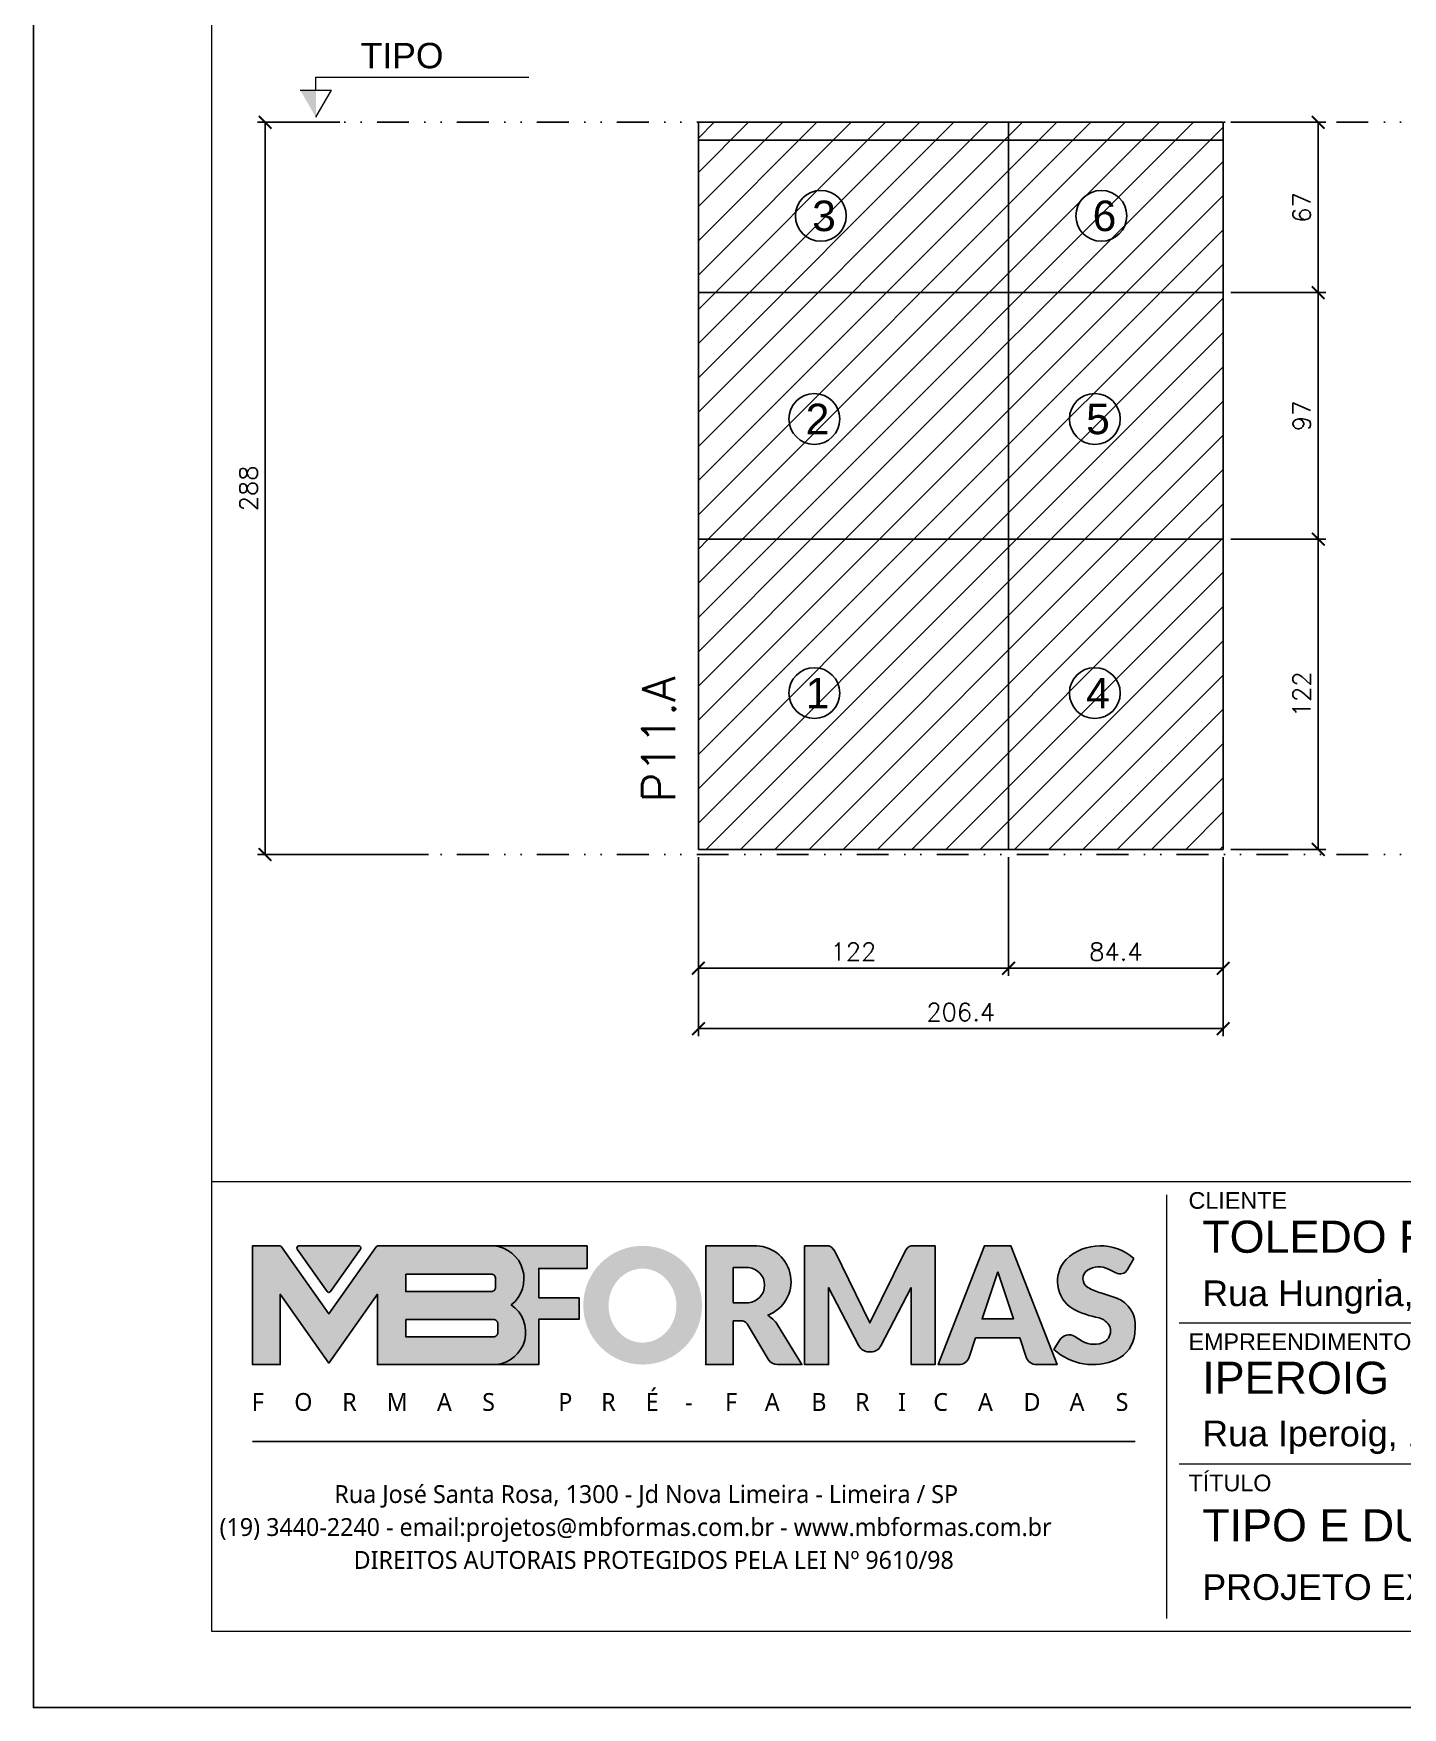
# Model space of a CAD drawing. Extents: x -23436 to 4767, y -3862 to 10024.
# Drawn here: x -19091 to -18553, y 632 to 1291 of the extents above; entities that cross this region are included whole.
import ezdxf
from ezdxf.enums import TextEntityAlignment as Align

# ---------------------------------------------------------------- set-up
doc = ezdxf.new("R2010")
doc.units = 0
doc.header["$PDMODE"] = 2
doc.header["$PDSIZE"] = 10
doc.linetypes.add('DIVIDE2', pattern=[0.625, 0.25, -0.125, 0, -0.125, 0, -0.125])
doc.layers.get('0').update_dxf_attribs({"lineweight": 13})
doc.layers.get('Defpoints').update_dxf_attribs({"lineweight": 13})
for name, color, linetype in [('Cota', 4, 'Continuous'), ('MB Logo', 254, 'Continuous'), ('Nível', 160, 'Continuous'), ('Painéis', 30, 'Continuous'), ('Reaproveitamento', 252, 'Continuous'), ('Romaneio', 10, 'Continuous'), ('Sarr 7x7', 104, 'Continuous'), ('Texto Nível', 251, 'Continuous')]:
    doc.layers.add(name, color=color, linetype=linetype)
for name, color, linetype, lineweight in [('cotas', 4, 'Continuous', 13), ('FOLHA MB', 7, 'Continuous', 13), ('Sarr 2.2x7', 40, 'Continuous', 9), ('Texto Seção', 7, 'Continuous', 15)]:
    doc.layers.add(name, color=color, linetype=linetype, lineweight=lineweight)
doc.layers.add('Laje_Perimetro', color=7, linetype='Continuous', plot=False)
doc.styles.add('ARIAL', font='arial.ttf', dxfattribs={"oblique": 15, "height": 25})
doc.styles.add('MB_C01', font='arial.ttf', dxfattribs={"height": 1.3})
doc.styles.add('MB_C02', font='arial.ttf', dxfattribs={"height": 2})
doc.styles.add('MB_C03', font='arial.ttf', dxfattribs={"height": 2.5})
doc.styles.add('MtXpl_Lucida_Sans_Un', font='l_10646.ttf')
doc.styles.add('REGUA-120', font='ROMANS.shx', dxfattribs={"height": 15})
doc.styles.add('ROMANS', font='romans.shx')
doc.dimstyles.new('Cota Paínel', dxfattribs={"dimtxt": 7, "dimasz": 5, "dimexe": 3, "dimexo": 3, "dimgap": 3, "dimtad": 1, "dimdec": 1, "dimzin": 12, "dimdsep": 46, "dimtxsty": 'ROMANS', "dimblk": 'ARCHTICK', "dimcen": 0, "dimclrd": 4, "dimclre": 4, "dimclrt": 1, "dimadec": 1, "dimazin": 3, "dimtfac": 1, "dimtdec": 1, "dimtmove": 0, "dimatfit": 3, "dimldrblk": 'OBLIQUE', "dimfxl": 0, "dimtolj": 1, "dimtzin": 12, "dimarcsym": 0})
doc.dimstyles.new('PAINEL', dxfattribs={"dimtxt": 7, "dimasz": 5, "dimexe": 3, "dimexo": 3, "dimgap": 3, "dimtad": 1, "dimdec": 1, "dimzin": 12, "dimdsep": 46, "dimtxsty": 'ROMANS', "dimblk": 'ARCHTICK', "dimcen": 0, "dimclrd": 4, "dimclre": 4, "dimclrt": 1, "dimadec": 1, "dimazin": 3, "dimtfac": 1, "dimtdec": 1, "dimtmove": 0, "dimatfit": 3, "dimldrblk": 'OBLIQUE', "dimfxl": 0, "dimtolj": 1, "dimtzin": 12, "dimarcsym": 0})
pattern_1 = [(45, (1642.763, 4601.359), (-6.735192, 6.735192), [])]

# ---------------------------------------------------------------- blocks, each defined once
blk = doc.blocks.new('MB-NOVO')
at = {"layer": 'MB Logo', "linetype": 'Continuous'}
h = blk.add_hatch(color=256, dxfattribs=at)
h.dxf.hatch_style = 1
h.set_gradient(color1=(242, 132, 69), color2=(247, 180, 141), rotation=90, tint=1)
h.paths.add_polyline_path([(-18529.58, 10980.84), (-18475.71, 10980.84, 0.706757), (-18468.67, 11008.01, 0.681802), (-18476.71, 11034.89), (-18529.36, 11034.89, 0.243712), (-18530.18, 11034.46), (-18551.72, 11003.93), (-18573.27, 11034.46, 0.243712), (-18574.09, 11034.89), (-18586.52, 11034.89), (-18586.52, 10980.84), (-18573.87, 10980.84), (-18573.87, 11012.87), (-18551.72, 10981.49), (-18529.58, 11012.87)])
h.paths.add_polyline_path([(-18516.75, 11014.08), (-18516.75, 11021.99), (-18477.79, 11021.99, -0.414214), (-18475.79, 11019.99), (-18475.79, 11016.08, -0.414214), (-18477.79, 11014.08)], flags=16)
h.paths.add_polyline_path([(-18516.75, 11001.39), (-18476.79, 11001.39, -0.414214), (-18474.79, 10999.39), (-18474.79, 10995.48, -0.414214), (-18476.79, 10993.48), (-18516.75, 10993.48)], flags=16)
at = {"layer": 'MB Logo', "true_color": 0x262626}
h = blk.add_hatch(color=250, dxfattribs=at)
h.dxf.hatch_style = 1
h.paths.add_polyline_path([(-18537.31, 11033.31, 0.60809), (-18538.12, 11034.89), (-18565.32, 11034.89, 0.60809), (-18566.14, 11033.31), (-18552.54, 11014.04, 0.518202), (-18550.91, 11014.04)])
h = blk.add_hatch(color=250, dxfattribs=at)
h.dxf.hatch_style = 1
h.paths.add_polyline_path([(-18456.17, 11011.29), (-18456.17, 11024.65), (-18434.21, 11024.65), (-18434.21, 11034.89), (-18476.71, 11034.89, -0.681802), (-18468.67, 11008.01, -0.706757), (-18475.71, 10980.84), (-18456.17, 10980.84), (-18456.17, 11001.45), (-18437.83, 11001.45), (-18437.83, 11011.29)])
h = blk.add_hatch(color=250, dxfattribs=at)
h.dxf.hatch_style = 1
h.paths.add_polyline_path([(-18435.91, 11007.86, 1), (-18381.87, 11007.86, 1)])
edge = h.paths.add_edge_path(flags=16)
edge.add_ellipse((-18408.97, 11007.68), major_axis=(0, 16.84), ratio=0.916255, start_angle=0, end_angle=360)
h = blk.add_hatch(color=250, dxfattribs=at)
h.dxf.hatch_style = 1
h.paths.add_polyline_path([(-18356.97, 11034.89), (-18380.17, 11034.89), (-18380.17, 10980.84), (-18367.64, 10980.84), (-18367.64, 11000.71), (-18363.41, 11000.71, -0.195765), (-18360.9, 10998.88), (-18351.79, 10983.24, 0.261385), (-18347.52, 10980.84), (-18336.38, 10980.84), (-18347.47, 10999, 0.082429), (-18349.61, 11001.48), (-18351.9, 11003.39, 0.81838)])
h.paths.add_polyline_path([(-18360.76, 11009), (-18367.64, 11009), (-18367.64, 11024.98), (-18360.76, 11024.98, -0.92578)], flags=16)
h = blk.add_hatch(color=250, dxfattribs=at)
h.dxf.hatch_style = 1
h.paths.add_polyline_path([(-18286.65, 11015.9), (-18286.65, 10980.84), (-18275.77, 10980.84), (-18275.77, 11034.89), (-18286.65, 11034.89, 0.216647), (-18289.44, 11032.44), (-18305.46, 10999.84), (-18321.61, 11032.7, 0.199908), (-18324.27, 11034.89), (-18335.15, 11034.89), (-18335.15, 10980.84), (-18324.27, 10980.84), (-18324.27, 11015.9), (-18310.42, 10989.3, 0.279644), (-18305.98, 10986.61, 0.340986), (-18300.5, 10989.3)])
h = blk.add_hatch(color=250, dxfattribs=at)
h.dxf.hatch_style = 1
h.paths.add_polyline_path([(-18274.36, 10980.84), (-18264.98, 10980.84, 0.322517), (-18260.24, 10984.26), (-18257.32, 10993), (-18237.21, 10993), (-18234.29, 10984.26, 0.322517), (-18229.55, 10980.84), (-18220.26, 10980.84), (-18241.25, 11034.89), (-18253.37, 11034.89)])
h.paths.add_polyline_path([(-18254.42, 11001.64), (-18247.26, 11023.04), (-18240.11, 11001.64)], flags=16)
h = blk.add_hatch(color=250, dxfattribs=at)
h.dxf.hatch_style = 1
h.paths.add_polyline_path([(-18206.02, 11024.02, -0.247671), (-18196.88, 11024.32), (-18193.53, 11022.53, 0.40799), (-18188.16, 11024.11), (-18185.37, 11029.08, 0.392837), (-18216.16, 11028.69, 0.467779), (-18213.26, 11006.32, 0.077523), (-18201.17, 11002.12, -0.214206), (-18196.11, 10997.94, -0.284295), (-18198.17, 10991.44, -0.26924), (-18208.78, 10991.57), (-18212.21, 10993.65, 0.407727), (-18219.02, 10992.06), (-18221.79, 10987.71, 0.296878), (-18193.23, 10983.12, 0.272251), (-18184.86, 10995.28), (-18184.65, 10997.88, 0.348906), (-18193.71, 11011.21), (-18200.42, 11013.47, -0.045018), (-18205.76, 11015.68, -0.618284)])
at = {"layer": 'MB Logo', "linetype": 'Continuous'}
blk.add_line((-18586.52, 10945.86), (-18184.78, 10945.86), dxfattribs=at)
at = {"layer": 'MB Logo', "color": 23, "linetype": 'Continuous', "true_color": 0xf28445}
for points in [[(-18573.27, 11034.46, 0.243712), (-18574.09, 11034.89), (-18586.52, 11034.89), (-18586.52, 10980.84), (-18573.87, 10980.84), (-18573.87, 11012.87), (-18551.72, 10981.49), (-18529.58, 11012.87), (-18529.58, 10980.84), (-18475.71, 10980.84, 0.706757), (-18468.67, 11008.01, 0.681802), (-18476.71, 11034.89), (-18529.36, 11034.89, 0.243712), (-18530.18, 11034.46), (-18551.72, 11003.93)], [(-18516.75, 11021.99), (-18477.79, 11021.99, -0.414214), (-18475.79, 11019.99), (-18475.79, 11016.08, -0.414214), (-18477.79, 11014.08), (-18516.75, 11014.08)], [(-18516.75, 11001.39), (-18476.79, 11001.39, -0.414214), (-18474.79, 10999.39), (-18474.79, 10995.48, -0.414214), (-18476.79, 10993.48), (-18516.75, 10993.48)]]:
    blk.add_lwpolyline(points, format="xyb", close=True, dxfattribs=at)
at = {"layer": 'MB Logo', "color": 250, "true_color": 0x262626}
for points in [[(-18537.31, 11033.31, 0.60809), (-18538.12, 11034.89), (-18565.32, 11034.89, 0.60809), (-18566.14, 11033.31), (-18552.54, 11014.04, 0.518202), (-18550.91, 11014.04)], [(-18437.83, 11011.29), (-18456.17, 11011.29), (-18456.17, 11024.65), (-18434.21, 11024.65), (-18434.21, 11034.89), (-18476.71, 11034.89, -0.681802), (-18468.67, 11008.01, -0.706757), (-18475.71, 10980.84), (-18456.17, 10980.84), (-18456.17, 11001.45), (-18437.83, 11001.45)], [(-18347.52, 10980.84), (-18336.38, 10980.84), (-18347.47, 10999, 0.082429), (-18349.61, 11001.48), (-18351.9, 11003.39, 0.81838), (-18356.97, 11034.89), (-18380.17, 11034.89), (-18380.17, 10980.84), (-18367.64, 10980.84), (-18367.64, 11000.71), (-18363.41, 11000.71, -0.209789), (-18360.79, 10998.69), (-18351.79, 10983.24, 0.261385)], [(-18286.65, 11015.9), (-18286.65, 10980.84), (-18275.77, 10980.84), (-18275.77, 11034.89), (-18286.65, 11034.89, 0.216647), (-18289.44, 11032.44), (-18305.46, 10999.84), (-18321.48, 11032.44, 0.216647), (-18324.27, 11034.89), (-18335.15, 11034.89), (-18335.15, 10980.84), (-18324.27, 10980.84), (-18324.27, 11015.9), (-18310.42, 10989.3, 0.279644), (-18305.98, 10986.61), (-18304.93, 10986.61, 0.279644), (-18300.5, 10989.3)], [(-18264.98, 10980.84, 0.322517), (-18260.24, 10984.26), (-18257.32, 10993), (-18237.21, 10993), (-18234.29, 10984.26, 0.322517), (-18229.55, 10980.84), (-18220.26, 10980.84), (-18241.25, 11034.89), (-18253.37, 11034.89), (-18274.36, 10980.84)], [(-18206.24, 11015.94, -0.549626), (-18206.37, 11023.82, -0.258723), (-18196.88, 11024.32), (-18193.53, 11022.53, 0.40799), (-18188.16, 11024.11), (-18185.37, 11029.08, 0.392837), (-18216.16, 11028.69, 0.467779), (-18213.26, 11006.32, 0.077523), (-18201.17, 11002.12, -0.203897), (-18196.26, 10998.22), (-18196.08, 10997.79, -0.267611), (-18197.99, 10991.6), (-18198.45, 10991.29, -0.261145), (-18208.78, 10991.57), (-18212.21, 10993.65, 0.407727), (-18219.02, 10992.06), (-18221.79, 10987.71, 0.296878), (-18193.23, 10983.12, 0.265963), (-18184.89, 10994.94), (-18184.67, 10997.65, 0.340466), (-18193.12, 11011.01), (-18200.42, 11013.47, -0.049298)], [(-18367.64, 11009), (-18360.76, 11009, 0.92578), (-18360.76, 11024.98), (-18367.64, 11024.98)]]:
    blk.add_lwpolyline(points, format="xyb", close=True, dxfattribs=at)
blk.add_lwpolyline([(-18247.26, 11023.04), (-18254.42, 11001.64), (-18240.11, 11001.64)], close=True, dxfattribs=at)
at = {"layer": 'MB Logo', "color": 250, "true_color": 0x262626, "style": 'MtXpl_Lucida_Sans_Un'}
for s, height, p in [('F', 8.12, (-18586.78, 10959.76)), ('O', 8.12, (-18567.45, 10959.76)), ('R', 8.12, (-18545.63, 10959.76)), ('M', 8.12, (-18525.4, 10959.76)), ('A', 8.12, (-18502.51, 10959.76)), ('S', 8.12, (-18481.92, 10959.76)), ('P', 8.12, (-18447.27, 10959.76)), ('R', 8.12, (-18427.76, 10959.76)), ('É', 8.12, (-18407.52, 10959.76)), ('F', 8.12, (-18371.38, 10959.76)), ('A', 8.12, (-18353.29, 10959.76)), ('B', 8.12, (-18332.1, 10959.76)), ('R', 8.12, (-18312.21, 10959.76)), ('I', 8.12, (-18292.68, 10959.76)), ('C', 8.12, (-18276.61, 10959.76)), ('A', 8.12, (-18256.26, 10959.76)), ('D', 8.12, (-18235.54, 10959.76)), ('A', 8.12, (-18214.57, 10959.76)), ('S', 8.12, (-18193.6, 10959.76)), ('-', 8.12, (-18389.56, 10959.76)), ('DIREITOS AUTORAIS PROTEGIDOS PELA LEI Nº 9610/98', 8.1225, (-18540.43, 10887.84))]:
    blk.add_text(s, height=height, dxfattribs=at).set_placement(p)
at = {"layer": 'MB Logo', "style": 'MtXpl_Lucida_Sans_Un'}
for s, p in [('Rua José Santa Rosa, 1300 - Jd Nova Limeira - Limeira / SP', (-18549.2, 10917.84)), ('(19) 3440-2240 - email:projetos@mbformas.com.br - www.mbformas.com.br', (-18601.47, 10902.84))]:
    blk.add_text(s, height=8.1225, dxfattribs=at).set_placement(p)
blk = doc.blocks.new('A$C169d8357')
at = {"layer": 'FOLHA MB', "color": 1}
for p, q in [((1109.82, 356.72), (70, 356.72)), ((445.65, 351.67), (445.65, 184.99)), ((781.5, 301.16), (450.7, 301.16)), ((938.09, 245.6), (450.7, 245.6))]:
    blk.add_line(p, q, dxfattribs=at)
for points in [[(0, 1199.94), (0, 149.94), (1485.02, 149.94), (1485.02, 1199.94)], [(70, 1169.94), (70, 179.94), (1455.02, 179.94), (1455.02, 1169.94)]]:
    blk.add_lwpolyline(points, close=True, dxfattribs=at)
at = {"layer": 'MB Logo', "xscale": 0.8642040370897565, "yscale": 0.8642040370897565, "zscale": 0.8642040370897565}
blk.add_blockref('MB-NOVO', (16148.65, -9204.85), dxfattribs=at)
at = {"layer": 'FOLHA MB', "color": 6}
for s, height, style, p in [('CLIENTE', 6.566, 'MB_C01', (454.33, 346.12)), ('Rua Hungria, 620-10ºAndar SP /  São Paulo', 10.102, 'MB_C02', (459.73, 307.83)), ('EMPREENDIMENTO E LOCAL', 6.5663, 'MB_C01', (454.33, 290.56)), ('Rua Iperoig, 180-perdizes-SP /  São Paulo', 10.102, 'MB_C02', (459.73, 252.69)), ('TÍTULO', 6.566, 'MB_C01', (454.33, 234.99)), ('PROJETO EXECUTIVO DE PILARES', 10.102, 'MB_C02', (459.73, 192.28))]:
    blk.add_text(s, height=height, dxfattribs=dict(at, style=style)).set_placement(p)
at = {"layer": 'FOLHA MB', "color": 5, "style": 'MB_C03'}
for s, height, p in [('TOLEDO FERRARI', 12.6276, (459.73, 328.83)), ('IPEROIG', 12.628, (459.73, 273.34)), ('TIPO E DUPLEX INF', 12.6276, (459.73, 215.3))]:
    blk.add_text(s, height=height, dxfattribs=at).set_placement(p)
blk = doc.blocks.new('_ArchTick')
at = {"color": 0, "linetype": 'ByBlock', "const_width": 0.15}
blk.add_lwpolyline([(-0.5, -0.5), (0.5, 0.5)], dxfattribs=at)
blk = doc.blocks.new('*D4313')
at = {"layer": 'Cota', "color": 4, "lineweight": -2, "transparency": 16777216}
for p, q in [((-18829.86, 966.82), (-18829.86, 896.31)), ((-18623.46, 966.82), (-18623.46, 896.31)), ((-18829.86, 899.31), (-18623.46, 899.31))]:
    blk.add_line(p, q, dxfattribs=at)
at = {"layer": 'Defpoints', "color": 0, "transparency": 16777216}
for p in [(-18829.86, 969.82), (-18623.46, 969.82), (-18623.46, 899.31)]:
    blk.add_point(p, dxfattribs=at)
at = {"layer": 'Cota', "color": 4, "lineweight": -2, "transparency": 16777216, "xscale": 5, "yscale": 5, "zscale": 5, "rotation": 180}
blk.add_blockref('_ArchTick', (-18829.86, 899.31), dxfattribs=at)
at = {"layer": 'Cota', "color": 4, "lineweight": -2, "transparency": 16777216, "xscale": 5, "yscale": 5, "zscale": 5}
blk.add_blockref('_ArchTick', (-18623.46, 899.31), dxfattribs=at)
at = {"layer": 'Cota', "color": 1, "transparency": 16777216, "insert": (-18726.66, 905.81), "char_height": 7, "attachment_point": 5, "style": 'ROMANS'}
blk.add_mtext('\\A1;206.4', dxfattribs=at)
blk = doc.blocks.new('_OBLIQUE')
at = {"color": 0, "linetype": 'ByBlock', "lineweight": -2}
for p, q in [((0, 0), (-1, 0)), ((-0.5, -0.5), (0.5, 0.5))]:
    blk.add_line(p, q, dxfattribs=at)
blk = doc.blocks.new('*D4314')
at = {"layer": 'Cota', "color": 4, "lineweight": -2, "transparency": 16777216}
for p, q in [((-18620.46, 1091.82), (-18583.04, 1091.82)), ((-18586.04, 969.82), (-18586.04, 1091.82)), ((-18620.46, 969.82), (-18583.04, 969.82))]:
    blk.add_line(p, q, dxfattribs=at)
at = {"layer": 'Defpoints', "color": 0, "transparency": 16777216}
for p in [(-18623.46, 1091.82), (-18586.04, 1091.82), (-18623.46, 969.82)]:
    blk.add_point(p, dxfattribs=at)
at = {"layer": 'Cota', "color": 4, "lineweight": -2, "transparency": 16777216, "xscale": 5, "yscale": 5, "zscale": 5}
for p, rotation in [((-18586.04, 1091.82), 90), ((-18586.04, 969.82), 270)]:
    blk.add_blockref('_ArchTick', p, dxfattribs=dict(at, rotation=rotation))
at = {"layer": 'Cota', "color": 1, "transparency": 16777216, "insert": (-18592.54, 1030.82), "char_height": 7, "attachment_point": 5, "rotation": 90, "style": 'ROMANS'}
blk.add_mtext('\\A1;122', dxfattribs=at)
blk = doc.blocks.new('*D4315')
at = {"layer": 'Cota', "color": 4, "lineweight": -2, "transparency": 16777216}
for p, q in [((-18620.46, 1188.82), (-18583.04, 1188.82)), ((-18586.04, 1091.82), (-18586.04, 1188.82)), ((-18607.96, 1091.82), (-18583.04, 1091.82))]:
    blk.add_line(p, q, dxfattribs=at)
at = {"layer": 'Defpoints', "color": 0, "transparency": 16777216}
for p in [(-18623.46, 1188.82), (-18586.04, 1188.82), (-18610.96, 1091.82)]:
    blk.add_point(p, dxfattribs=at)
at = {"layer": 'Cota', "color": 4, "lineweight": -2, "transparency": 16777216, "xscale": 5, "yscale": 5, "zscale": 5}
for p, rotation in [((-18586.04, 1188.82), 90), ((-18586.04, 1091.82), 270)]:
    blk.add_blockref('_ArchTick', p, dxfattribs=dict(at, rotation=rotation))
at = {"layer": 'Cota', "color": 1, "transparency": 16777216, "insert": (-18592.54, 1140.32), "char_height": 7, "attachment_point": 5, "rotation": 90, "style": 'ROMANS'}
blk.add_mtext('\\A1;97', dxfattribs=at)
blk = doc.blocks.new('*D4316')
at = {"layer": 'Cota', "color": 4, "lineweight": -2, "transparency": 16777216}
for p, q in [((-18620.46, 1255.82), (-18583.04, 1255.82)), ((-18586.04, 1255.82), (-18586.04, 1188.82)), ((-18620.46, 1188.82), (-18583.04, 1188.82))]:
    blk.add_line(p, q, dxfattribs=at)
at = {"layer": 'Defpoints', "color": 0, "transparency": 16777216}
for p in [(-18623.46, 1255.82), (-18623.46, 1188.82), (-18586.04, 1188.82)]:
    blk.add_point(p, dxfattribs=at)
at = {"layer": 'Cota', "color": 4, "lineweight": -2, "transparency": 16777216, "xscale": 5, "yscale": 5, "zscale": 5}
for p, rotation in [((-18586.04, 1255.82), 90), ((-18586.04, 1188.82), 270)]:
    blk.add_blockref('_ArchTick', p, dxfattribs=dict(at, rotation=rotation))
at = {"layer": 'Cota', "color": 1, "transparency": 16777216, "insert": (-18592.54, 1222.32), "char_height": 7, "attachment_point": 5, "rotation": 90, "style": 'ROMANS'}
blk.add_mtext('\\A1;67', dxfattribs=at)
blk = doc.blocks.new('*D4317')
at = {"layer": 'Cota', "color": 4, "lineweight": -2, "transparency": 16777216}
for p, q in [((-18829.86, 966.82), (-18829.86, 920.06)), ((-18707.86, 966.82), (-18707.86, 920.06)), ((-18829.86, 923.06), (-18707.86, 923.06))]:
    blk.add_line(p, q, dxfattribs=at)
at = {"layer": 'Defpoints', "color": 0, "transparency": 16777216}
for p in [(-18829.86, 969.82), (-18707.86, 969.82), (-18707.86, 923.06)]:
    blk.add_point(p, dxfattribs=at)
at = {"layer": 'Cota', "color": 4, "lineweight": -2, "transparency": 16777216, "xscale": 5, "yscale": 5, "zscale": 5, "rotation": 180}
blk.add_blockref('_ArchTick', (-18829.86, 923.06), dxfattribs=at)
at = {"layer": 'Cota', "color": 4, "lineweight": -2, "transparency": 16777216, "xscale": 5, "yscale": 5, "zscale": 5}
blk.add_blockref('_ArchTick', (-18707.86, 923.06), dxfattribs=at)
at = {"layer": 'Cota', "color": 1, "transparency": 16777216, "insert": (-18768.86, 929.56), "char_height": 7, "attachment_point": 5, "style": 'ROMANS'}
blk.add_mtext('\\A1;122', dxfattribs=at)
blk = doc.blocks.new('*D4318')
at = {"layer": 'Cota', "color": 4, "lineweight": -2, "transparency": 16777216}
for p, q in [((-18707.86, 966.82), (-18707.86, 920.06)), ((-18623.46, 966.82), (-18623.46, 920.06)), ((-18707.86, 923.06), (-18623.46, 923.06))]:
    blk.add_line(p, q, dxfattribs=at)
at = {"layer": 'Defpoints', "color": 0, "transparency": 16777216}
for p in [(-18707.86, 969.82), (-18623.46, 969.82), (-18623.46, 923.06)]:
    blk.add_point(p, dxfattribs=at)
at = {"layer": 'Cota', "color": 4, "lineweight": -2, "transparency": 16777216, "xscale": 5, "yscale": 5, "zscale": 5, "rotation": 180}
blk.add_blockref('_ArchTick', (-18707.86, 923.06), dxfattribs=at)
at = {"layer": 'Cota', "color": 4, "lineweight": -2, "transparency": 16777216, "xscale": 5, "yscale": 5, "zscale": 5}
blk.add_blockref('_ArchTick', (-18623.46, 923.06), dxfattribs=at)
at = {"layer": 'Cota', "color": 1, "transparency": 16777216, "insert": (-18665.66, 929.56), "char_height": 7, "attachment_point": 5, "style": 'ROMANS'}
blk.add_mtext('\\A1;84.4', dxfattribs=at)
blk = doc.blocks.new('*D4240')
at = {"layer": 'cotas', "color": 4, "lineweight": -2, "transparency": 16777216}
for p, q in [((-18970.89, 1255.82), (-19003.29, 1255.82)), ((-19000.29, 967.82), (-19000.29, 1255.82)), ((-18936.01, 967.82), (-19003.29, 967.82))]:
    blk.add_line(p, q, dxfattribs=at)
at = {"layer": 'Defpoints', "color": 0, "transparency": 16777216}
for p in [(-19000.29, 1255.82), (-18967.89, 1255.82), (-18933.01, 967.82)]:
    blk.add_point(p, dxfattribs=at)
at = {"layer": 'cotas', "color": 4, "lineweight": -2, "transparency": 16777216, "xscale": 5, "yscale": 5, "zscale": 5}
for p, rotation in [((-19000.29, 1255.82), 90), ((-19000.29, 967.82), 270)]:
    blk.add_blockref('_ArchTick', p, dxfattribs=dict(at, rotation=rotation))
at = {"layer": 'cotas', "color": 1, "transparency": 16777216, "insert": (-19006.79, 1111.82), "char_height": 7, "attachment_point": 5, "rotation": 90, "style": 'ROMANS'}
blk.add_mtext('\\A1;288', dxfattribs=at)

msp = doc.modelspace()

# ---------------------------------------------------------------- hatches: boundary and pattern name
at = {"layer": 'Reaproveitamento'}
h = msp.add_hatch(dxfattribs=at)
h.set_pattern_fill('ANSI31', color=256, scale=3, style=0)
h.set_pattern_definition(pattern_1)
h.paths.add_polyline_path([(-18829.858, 1091.818), (-18623.458, 1091.818), (-18623.458, 1255.818), (-18829.858, 1255.818)])
h = msp.add_hatch(dxfattribs=at)
h.set_pattern_fill('ANSI31', color=256, scale=3, style=0)
h.set_pattern_definition(pattern_1)
h.paths.add_polyline_path([(-18829.858, 969.818), (-18623.458, 969.818), (-18623.458, 1091.818), (-18829.858, 1091.818)])
at = {"layer": 'Sarr 2.2x7'}
h = msp.add_hatch(color=0, dxfattribs=at)
h.dxf.hatch_style = 1
h.paths.add_polyline_path([(-18980.326, 1268.514), (-18986.494, 1268.514), (-18980.326, 1257.83)])

# ---------------------------------------------------------------- linework, layer by layer
at = {"color": 0}
for p in [(-18986.494, 1268.514), (-18980.326, 1257.83)]:
    msp.add_line(p, (-18974.157, 1268.514), dxfattribs=at)
msp.add_lwpolyline([(-18980.326, 1268.514), (-18980.326, 1273.524), (-18896.588, 1273.524)], dxfattribs=at)
at = {"layer": 'Laje_Perimetro'}
msp.add_lwpolyline([(-17606.377, 1682.259), (-19091.397, 1682.259), (-19091.397, 632.259), (-17606.377, 632.259)], close=True, dxfattribs=at)
at = {"layer": 'Nível', "linetype": 'DIVIDE2', "ltscale": 50}
for p, q in [((-17654.314, 1255.818), (-18998.675, 1255.818)), ((-17654.314, 967.818), (-18998.675, 967.818))]:
    msp.add_line(p, q, dxfattribs=at)
at = {"layer": 'Painéis', "color": 32, "true_color": 0xcd6928}
msp.add_line((-18707.858, 969.818), (-18707.858, 1255.818), dxfattribs=at)
for points in [[(-18829.858, 1255.818), (-18623.458, 1255.818), (-18623.458, 1188.818), (-18829.858, 1188.818)], [(-18829.858, 1091.818), (-18623.458, 1091.818), (-18623.458, 1188.818), (-18829.858, 1188.818)], [(-18829.858, 969.818), (-18623.458, 969.818), (-18623.458, 1091.818), (-18829.858, 1091.818)]]:
    msp.add_lwpolyline(points, close=True, dxfattribs=at)
at = {"layer": 'Romaneio'}
for centre in [(-18781.697, 1219.028), (-18671.386, 1219.028), (-18784.254, 1139.142), (-18673.943, 1139.142), (-18784.254, 1031.299), (-18673.943, 1031.299)]:
    msp.add_circle(centre, 10, dxfattribs=at)
at = {"layer": 'Sarr 7x7', "color": 50}
for p, q in [((-18829.858, 1255.818), (-18829.858, 1252.318)), ((-18829.858, 1255.818), (-18623.458, 1255.818)), ((-18829.858, 1248.818), (-18829.858, 1252.318)), ((-18623.458, 1255.818), (-18623.458, 1252.318)), ((-18623.458, 1248.818), (-18623.458, 1252.318)), ((-18829.858, 1248.818), (-18623.458, 1248.818))]:
    msp.add_line(p, q, dxfattribs=at)

# ---------------------------------------------------------------- block references
at = {"layer": 'MB Logo'}
msp.add_blockref('A$C169d8357', (-19091.397, 482.321), dxfattribs=at)

# ---------------------------------------------------------------- texts
at = {"layer": 'Romaneio', "color": 0, "style": 'ARIAL'}
for s, p in [('3', (-18780.444, 1219.028)), ('6', (-18670.133, 1219.028)), ('2', (-18783.002, 1139.142)), ('5', (-18672.691, 1139.142)), ('1', (-18783.002, 1031.299)), ('4', (-18672.691, 1031.299))]:
    msp.add_text(s, height=12, dxfattribs=at).set_placement(p, align=Align.MIDDLE_CENTER)
at = {"layer": 'Texto Nível', "style": 'ARIAL'}
msp.add_text('TIPO', height=10, dxfattribs=at).set_placement((-18930.116, 1277.07), align=Align.RIGHT)
at = {"layer": 'Texto Seção', "insert": (-18838.986, 988.283), "char_height": 13, "width": 285.32988, "attachment_point": 7, "rotation": 90, "style": 'REGUA-120'}
msp.add_mtext('P11.A', dxfattribs=at)

# ---------------------------------------------------------------- dimensions: what is measured, and where the dimension line sits
at = {"layer": 'Cota', "color": 2}
for base, p1, p2, picture, middle in [((-18586.036, 1188.821), (-18623.458, 1255.818), (-18623.458, 1188.821), '*D4316', (-18592.536, 1222.319)), ((-18586.036, 1188.818), (-18610.957, 1091.818), (-18623.458, 1188.818), '*D4315', (-18592.536, 1140.318)), ((-18586.036, 1091.818), (-18623.458, 969.818), (-18623.458, 1091.818), '*D4314', (-18592.536, 1030.818))]:
    dim = msp.add_linear_dim(base=base, p1=p1, p2=p2, angle=90, dimstyle='Cota Paínel', dxfattribs=at)
    dim.commit()
    dim.dimension.update_dxf_attribs({"geometry": picture, "text_midpoint": middle})
dim = msp.add_linear_dim(base=(-18623.458, 899.307), p1=(-18829.858, 969.818), p2=(-18623.458, 969.818), dimstyle='Cota Paínel', dxfattribs=at)
dim.commit()
dim.dimension.update_dxf_attribs({"geometry": '*D4313', "text_midpoint": (-18726.658, 905.807)})
at = {"layer": 'Cota', "color": 3}
for base, p1, p2, picture, middle in [((-18707.858, 923.061), (-18829.858, 969.818), (-18707.858, 969.818), '*D4317', (-18768.858, 929.561)), ((-18623.458, 923.061), (-18707.858, 969.818), (-18623.458, 969.818), '*D4318', (-18665.658, 929.561))]:
    dim = msp.add_linear_dim(base=base, p1=p1, p2=p2, dimstyle='Cota Paínel', dxfattribs=at)
    dim.commit()
    dim.dimension.update_dxf_attribs({"geometry": picture, "text_midpoint": middle})
at = {"layer": 'cotas'}
dim = msp.add_linear_dim(base=(-19000.288, 1255.818), p1=(-18933.01, 967.818), p2=(-18967.893, 1255.818), angle=90, dimstyle='PAINEL', override={"dimarcsym": 2}, dxfattribs=at)
dim.commit()
dim.dimension.update_dxf_attribs({"geometry": '*D4240', "text_midpoint": (-19006.788, 1111.818)})

doc.saveas('drawing.dxf')
